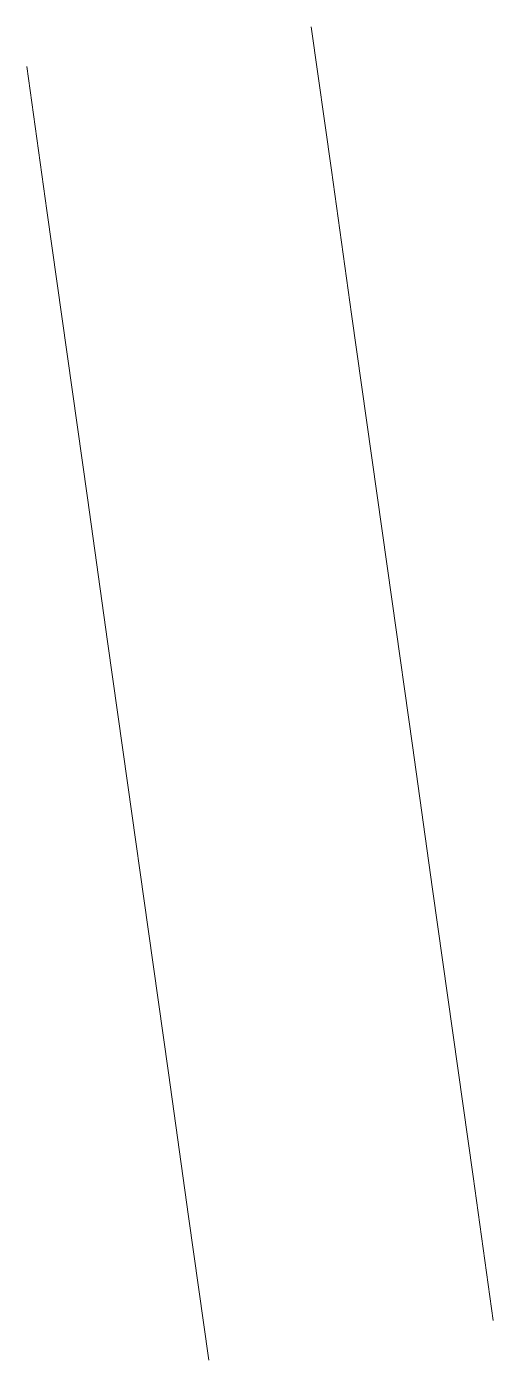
# Model space of a CAD drawing. Extents: x -21.9 to 21.9, y 3.8 to 50.2.
# Drawn here: x -16.73 to -13.48, y 3.82 to 13.12 of the extents above.
import ezdxf

# ---------------------------------------------------------------- set-up
doc = ezdxf.new("R2010")
doc.units = 0
doc.header["$MEASUREMENT"] = 0
doc.layers.add('L160X12', color=10, linetype='CONTINUOUS', lineweight=0)

msp = doc.modelspace()

# ---------------------------------------------------------------- linework, layer by layer
at = {"layer": 'L160X12'}
for p, q in [((-14.603, 12.114, 1), (-14.744, 13.115, 1)), ((-14.603, 12.114, -1), (-14.744, 13.115, -1)), ((-16.584, 11.835, 1), (-16.725, 12.837, 1)), ((-16.584, 11.835, -1), (-16.725, 12.837, -1)), ((-14.463, 11.112, 1), (-14.603, 12.114, 1)), ((-14.463, 11.112, -1), (-14.603, 12.114, -1)), ((-16.443, 10.834, 1), (-16.584, 11.835, 1)), ((-16.443, 10.834, -1), (-16.584, 11.835, -1)), ((-14.322, 10.11, 1), (-14.463, 11.112, 1)), ((-14.322, 10.11, -1), (-14.463, 11.112, -1)), ((-16.302, 9.832, 1), (-16.443, 10.834, 1)), ((-16.302, 9.832, -1), (-16.443, 10.834, -1)), ((-14.181, 9.109, 1), (-14.322, 10.11, 1)), ((-14.181, 9.109, -1), (-14.322, 10.11, -1)), ((-16.162, 8.831, 1), (-16.302, 9.832, 1)), ((-16.162, 8.831, -1), (-16.302, 9.832, -1)), ((-14.04, 8.107, 1), (-14.181, 9.109, 1)), ((-14.04, 8.107, -1), (-14.181, 9.109, -1)), ((-16.021, 7.829, 1), (-16.162, 8.831, 1)), ((-16.021, 7.829, -1), (-16.162, 8.831, -1)), ((-13.9, 7.105, 1), (-14.04, 8.107, 1)), ((-13.9, 7.105, -1), (-14.04, 8.107, -1)), ((-15.88, 6.827, 1), (-16.021, 7.829, 1)), ((-15.88, 6.827, -1), (-16.021, 7.829, -1)), ((-13.759, 6.104, 1), (-13.9, 7.105, 1)), ((-13.759, 6.104, -1), (-13.9, 7.105, -1)), ((-15.739, 5.825, 1), (-15.88, 6.827, 1)), ((-15.739, 5.825, -1), (-15.88, 6.827, -1)), ((-13.618, 5.102, 1), (-13.759, 6.104, 1)), ((-13.618, 5.102, -1), (-13.759, 6.104, -1)), ((-15.599, 4.824, 1), (-15.739, 5.825, 1)), ((-15.599, 4.824, -1), (-15.739, 5.825, -1)), ((-13.477, 4.1, 1), (-13.618, 5.102, 1)), ((-13.477, 4.1, -1), (-13.618, 5.102, -1)), ((-15.458, 3.822, 1), (-15.599, 4.824, 1)), ((-15.458, 3.822, -1), (-15.599, 4.824, -1))]:
    msp.add_line(p, q, dxfattribs=at)

doc.saveas('drawing.dxf')
